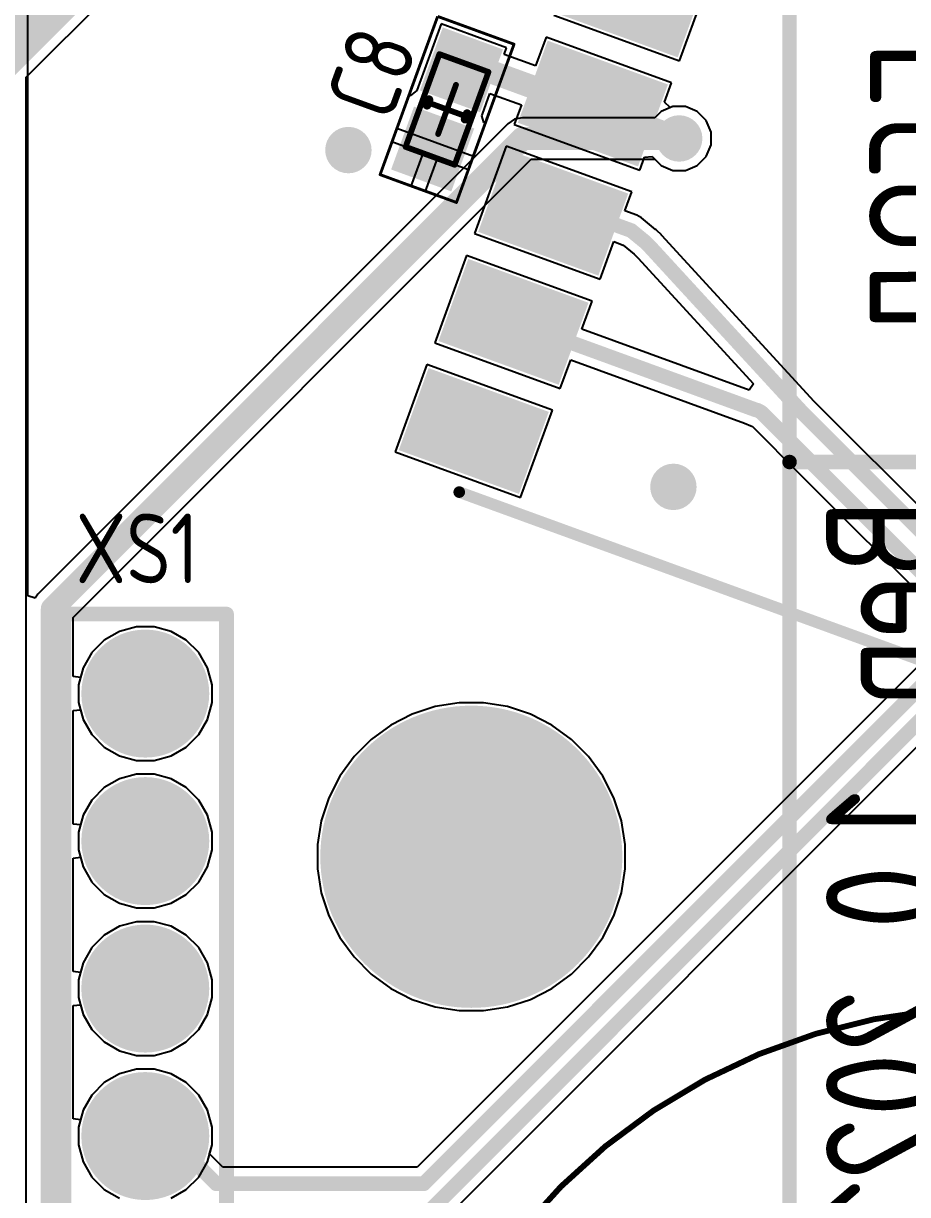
# Model space of a CAD drawing. Header units: millimetres. Extents: x 0 to 5337, y 0 to 5380.
# Drawn here: x 9.3 to 24.54, y 18.31 to 38.48 of the extents above; entities that cross this region are included whole.
import ezdxf

# ---------------------------------------------------------------- set-up
doc = ezdxf.new("R2010")
doc.units = ezdxf.units.MM
for name, color, linetype in [('BottomLayer', 5, 'Continuous'), ('BottomOverlay', 54, 'Continuous'), ('BottomSolder', 6, 'Continuous'), ('Mechanical13', 56, 'Continuous'), ('Mechanical15', 56, 'Continuous'), ('MultiLayer', 9, 'Continuous'), ('PadHoleLayer', 156, 'Continuous'), ('TopLayer', 1, 'Continuous'), ('TopOverlay', 2, 'Continuous'), ('TopPaste', 8, 'Continuous'), ('TopSolder', 216, 'Continuous'), ('ViaHoleLayer', 16, 'Continuous')]:
    doc.layers.add(name, color=color, linetype=linetype)
doc.styles.add('GOST 26.008—85', font='', dxfattribs={"height": 0.2})
doc.styles.add('GOST type A', font='', dxfattribs={"height": 0.2})
doc.styles.get('GOST 26.008—85').set_extended_font_data('GOST 26.008—85', bold=True)
doc.styles.get('GOST type A').set_extended_font_data('GOST type A')

msp = doc.modelspace()

# ---------------------------------------------------------------- hatches: boundary and pattern name
at = {"layer": 'BottomLayer'}
h = msp.add_hatch(color=5, dxfattribs=at)
edge = h.paths.add_edge_path()
edge.add_arc((20.6, 36.5), 0.4, 0, 360)
h = msp.add_hatch(color=5, dxfattribs=at)
edge = h.paths.add_edge_path()
edge.add_arc((14.9, 36.3), 0.4, 0, 360)
h = msp.add_hatch(color=5, dxfattribs=at)
edge = h.paths.add_edge_path()
edge.add_arc((20.5, 30.5), 0.4, 0, 360)
h = msp.add_hatch(color=5, dxfattribs=at)
edge = h.paths.add_edge_path()
edge.add_arc((11.4, 26.94), 1, 0, 360)
h = msp.add_hatch(color=5, dxfattribs=at)
edge = h.paths.add_edge_path()
edge.add_arc((17.018, 24.13), 2.5, 0, 360)
h = msp.add_hatch(color=5, dxfattribs=at)
edge = h.paths.add_edge_path()
edge.add_arc((11.4, 24.4), 1, 0, 360)
h = msp.add_hatch(color=5, dxfattribs=at)
edge = h.paths.add_edge_path()
edge.add_arc((11.4, 21.86), 1, 0, 360)
h = msp.add_hatch(color=5, dxfattribs=at)
edge = h.paths.add_edge_path()
edge.add_arc((11.4, 19.32), 1, 0, 360)
at = {"layer": 'BottomSolder'}
h = msp.add_hatch(color=6, dxfattribs=at)
edge = h.paths.add_edge_path()
edge.add_arc((11.4, 26.94), 1.102, 0, 360)
h = msp.add_hatch(color=6, dxfattribs=at)
edge = h.paths.add_edge_path()
edge.add_arc((17.018, 24.13), 2.602, 0, 360)
h = msp.add_hatch(color=6, dxfattribs=at)
edge = h.paths.add_edge_path()
edge.add_arc((11.4, 24.4), 1.102, 0, 360)
h = msp.add_hatch(color=6, dxfattribs=at)
edge = h.paths.add_edge_path()
edge.add_arc((11.4, 21.86), 1.102, 0, 360)
h = msp.add_hatch(color=6, dxfattribs=at)
edge = h.paths.add_edge_path()
edge.add_arc((11.4, 19.32), 1.102, 0, 360)
at = {"layer": 'MultiLayer'}
h = msp.add_hatch(color=9, dxfattribs=at)
edge = h.paths.add_edge_path()
edge.add_arc((11.4, 26.94), 1, 0, 360)
h = msp.add_hatch(color=9, dxfattribs=at)
edge = h.paths.add_edge_path()
edge.add_arc((17.018, 24.13), 2.5, 0, 360)
h = msp.add_hatch(color=9, dxfattribs=at)
edge = h.paths.add_edge_path()
edge.add_arc((11.4, 24.4), 1, 0, 360)
h = msp.add_hatch(color=9, dxfattribs=at)
edge = h.paths.add_edge_path()
edge.add_arc((11.4, 21.86), 1, 0, 360)
h = msp.add_hatch(color=9, dxfattribs=at)
edge = h.paths.add_edge_path()
edge.add_arc((11.4, 19.32), 1, 0, 360)
at = {"layer": 'PadHoleLayer'}
h = msp.add_hatch(color=156, dxfattribs=at)
edge = h.paths.add_edge_path()
edge.add_arc((11.4, 26.94), 0.5, 0, 360)
h = msp.add_hatch(color=156, dxfattribs=at)
edge = h.paths.add_edge_path()
edge.add_arc((17.018, 24.13), 1.6, 0, 360)
h = msp.add_hatch(color=156, dxfattribs=at)
edge = h.paths.add_edge_path()
edge.add_arc((11.4, 24.4), 0.5, 0, 360)
h = msp.add_hatch(color=156, dxfattribs=at)
edge = h.paths.add_edge_path()
edge.add_arc((11.4, 21.86), 0.5, 0, 360)
h = msp.add_hatch(color=156, dxfattribs=at)
edge = h.paths.add_edge_path()
edge.add_arc((11.4, 19.32), 0.5, 0, 360)
at = {"layer": 'TopLayer'}
for points in [[(20.959, 39.249), (20.514, 38.027), (18.635, 38.711), (19.079, 39.933)], [(17.108, 37.081), (16.263, 37.389), (16.588, 38.282), (17.433, 37.974)], [(20.275, 37.369), (19.83, 36.148), (17.951, 36.832), (18.395, 38.053)], [(16.612, 35.718), (15.767, 36.026), (16.092, 36.919), (16.937, 36.611)], [(19.59, 35.49), (19.146, 34.268), (17.266, 34.952), (17.711, 36.174)], [(18.906, 33.611), (18.462, 32.389), (16.582, 33.073), (17.027, 34.295)], [(18.222, 31.731), (17.778, 30.51), (15.898, 31.194), (16.343, 32.415)]]:
    msp.add_hatch(color=1, dxfattribs=at).paths.add_polyline_path(points)
h = msp.add_hatch(color=1, dxfattribs=at)
edge = h.paths.add_edge_path()
edge.add_arc((20.6, 36.5), 0.4, 0, 360)
h = msp.add_hatch(color=1, dxfattribs=at)
edge = h.paths.add_edge_path()
edge.add_arc((14.9, 36.3), 0.4, 0, 360)
h = msp.add_hatch(color=1, dxfattribs=at)
edge = h.paths.add_edge_path()
edge.add_arc((20.5, 30.5), 0.4, 0, 360)
h = msp.add_hatch(color=1, dxfattribs=at)
edge = h.paths.add_edge_path()
edge.add_arc((11.4, 26.94), 1, 0, 360)
h = msp.add_hatch(color=1, dxfattribs=at)
edge = h.paths.add_edge_path()
edge.add_arc((17.018, 24.13), 2.5, 0, 360)
h = msp.add_hatch(color=1, dxfattribs=at)
edge = h.paths.add_edge_path()
edge.add_arc((11.4, 24.4), 1, 0, 360)
h = msp.add_hatch(color=1, dxfattribs=at)
edge = h.paths.add_edge_path()
edge.add_arc((11.4, 21.86), 1, 0, 360)
h = msp.add_hatch(color=1, dxfattribs=at)
edge = h.paths.add_edge_path()
edge.add_arc((11.4, 19.32), 1, 0, 360)
at = {"layer": 'TopPaste'}
for points in [[(20.959, 39.249), (20.514, 38.027), (18.635, 38.711), (19.079, 39.933)], [(17.108, 37.081), (16.263, 37.389), (16.588, 38.282), (17.433, 37.974)], [(20.275, 37.369), (19.83, 36.148), (17.951, 36.832), (18.395, 38.053)], [(16.612, 35.718), (15.767, 36.026), (16.092, 36.919), (16.937, 36.611)], [(19.59, 35.49), (19.146, 34.268), (17.266, 34.952), (17.711, 36.174)], [(18.906, 33.611), (18.462, 32.389), (16.582, 33.073), (17.027, 34.295)], [(18.222, 31.731), (17.778, 30.51), (15.898, 31.194), (16.343, 32.415)]]:
    msp.add_hatch(color=8, dxfattribs=at).paths.add_polyline_path(points)
at = {"layer": 'TopSolder'}
for points in [[(21.089, 39.309), (20.575, 37.897), (18.504, 38.65), (19.018, 40.063)], [(17.169, 36.951), (16.132, 37.328), (16.527, 38.412), (17.564, 38.034)], [(20.405, 37.43), (19.891, 36.018), (17.82, 36.771), (18.334, 38.184)], [(16.673, 35.588), (15.636, 35.966), (16.031, 37.049), (17.068, 36.672)], [(19.721, 35.551), (19.207, 34.138), (17.136, 34.892), (17.65, 36.304)], [(19.037, 33.671), (18.523, 32.259), (16.452, 33.012), (16.966, 34.425)], [(18.353, 31.792), (17.839, 30.379), (15.768, 31.133), (16.282, 32.545)]]:
    msp.add_hatch(color=216, dxfattribs=at).paths.add_polyline_path(points)
h = msp.add_hatch(color=216, dxfattribs=at)
edge = h.paths.add_edge_path()
edge.add_arc((11.4, 26.94), 1.102, 0, 360)
h = msp.add_hatch(color=216, dxfattribs=at)
edge = h.paths.add_edge_path()
edge.add_arc((17.018, 24.13), 2.602, 0, 360)
h = msp.add_hatch(color=216, dxfattribs=at)
edge = h.paths.add_edge_path()
edge.add_arc((11.4, 24.4), 1.102, 0, 360)
h = msp.add_hatch(color=216, dxfattribs=at)
edge = h.paths.add_edge_path()
edge.add_arc((11.4, 21.86), 1.102, 0, 360)
h = msp.add_hatch(color=216, dxfattribs=at)
edge = h.paths.add_edge_path()
edge.add_arc((11.4, 19.32), 1.102, 0, 360)
at = {"layer": 'ViaHoleLayer'}
h = msp.add_hatch(color=16, dxfattribs=at)
edge = h.paths.add_edge_path()
edge.add_arc((20.6, 36.5), 0.2, 0, 360)
h = msp.add_hatch(color=16, dxfattribs=at)
edge = h.paths.add_edge_path()
edge.add_arc((14.9, 36.3), 0.2, 0, 360)
h = msp.add_hatch(color=16, dxfattribs=at)
edge = h.paths.add_edge_path()
edge.add_arc((20.5, 30.5), 0.2, 0, 360)

# ---------------------------------------------------------------- linework, layer by layer
at = {"layer": 'BottomLayer'}
for p, q in [((9.375, 28.623), (9.375, 46.405)), ((20.288, 36.966), (20.179, 36.857)), ((20.491, 37.05), (20.288, 36.966)), ((20.709, 37.05), (20.491, 37.05)), ((20.912, 36.966), (20.709, 37.05)), ((21.066, 36.812), (20.912, 36.966)), ((17.648, 36.752), (9.548, 28.652)), ((17.763, 36.83), (17.648, 36.752)), ((17.9, 36.857), (17.763, 36.83)), ((20.179, 36.857), (17.9, 36.857)), ((21.15, 36.609), (21.066, 36.812)), ((21.15, 36.391), (21.15, 36.609)), ((21.066, 36.188), (21.15, 36.391)), ((10.157, 28.252), (18.048, 36.143)), ((18.048, 36.143), (20.179, 36.143)), ((20.179, 36.143), (20.288, 36.034)), ((20.912, 36.034), (21.066, 36.188)), ((20.288, 36.034), (20.491, 35.95)), ((20.491, 35.95), (20.709, 35.95)), ((20.709, 35.95), (20.912, 36.034)), ((30.404, 33.104), (16.083, 18.782)), ((16.471, 17.8), (30.888, 32.218)), ((9.548, 28.652), (9.502, 28.584)), ((9.502, 28.584), (9.375, 28.623)), ((10.157, 27.234), (10.157, 28.252)), ((11.249, 28.09), (10.956, 28.012)), ((11.551, 28.09), (11.249, 28.09)), ((11.844, 28.012), (11.551, 28.09)), ((10.694, 27.86), (10.48, 27.646)), ((10.956, 28.012), (10.694, 27.86)), ((12.106, 27.86), (11.844, 28.012)), ((12.32, 27.646), (12.106, 27.86)), ((10.48, 27.646), (10.328, 27.384)), ((12.472, 27.384), (12.32, 27.646)), ((10.284, 27.218), (10.157, 27.234)), ((10.328, 27.384), (10.284, 27.218)), ((12.55, 27.091), (12.472, 27.384)), ((12.55, 26.789), (12.55, 27.091)), ((10.157, 26.646), (10.284, 26.662)), ((10.157, 24.694), (10.157, 26.646)), ((10.284, 26.662), (10.328, 26.496)), ((12.472, 26.496), (12.55, 26.789)), ((16.397, 26.715), (16.001, 26.586)), ((16.809, 26.78), (16.397, 26.715)), ((17.227, 26.78), (16.809, 26.78)), ((17.639, 26.715), (17.227, 26.78)), ((18.035, 26.586), (17.639, 26.715)), ((10.328, 26.496), (10.48, 26.234)), ((12.32, 26.234), (12.472, 26.496)), ((16.001, 26.586), (15.629, 26.396)), ((18.407, 26.396), (18.035, 26.586)), ((10.48, 26.234), (10.694, 26.02)), ((12.106, 26.02), (12.32, 26.234)), ((15.629, 26.396), (15.292, 26.151)), ((18.744, 26.151), (18.407, 26.396)), ((10.694, 26.02), (10.956, 25.868)), ((11.844, 25.868), (12.106, 26.02)), ((15.292, 26.151), (14.997, 25.856)), ((19.039, 25.856), (18.744, 26.151)), ((10.956, 25.868), (11.249, 25.79)), ((11.551, 25.79), (11.844, 25.868)), ((14.997, 25.856), (14.752, 25.519)), ((19.284, 25.519), (19.039, 25.856)), ((11.249, 25.79), (11.551, 25.79)), ((10.956, 25.472), (10.694, 25.32)), ((11.249, 25.55), (10.956, 25.472)), ((11.551, 25.55), (11.249, 25.55)), ((11.844, 25.472), (11.551, 25.55)), ((12.106, 25.32), (11.844, 25.472)), ((14.752, 25.519), (14.562, 25.147)), ((19.474, 25.147), (19.284, 25.519)), ((10.694, 25.32), (10.48, 25.106)), ((12.32, 25.106), (12.106, 25.32)), ((10.48, 25.106), (10.328, 24.844)), ((12.472, 24.844), (12.32, 25.106)), ((14.562, 25.147), (14.433, 24.751)), ((19.603, 24.751), (19.474, 25.147)), ((10.328, 24.844), (10.284, 24.678)), ((12.55, 24.551), (12.472, 24.844)), ((10.284, 24.678), (10.157, 24.694)), ((14.433, 24.751), (14.368, 24.339)), ((19.668, 24.339), (19.603, 24.751)), ((12.55, 24.249), (12.55, 24.551)), ((12.472, 23.956), (12.55, 24.249)), ((14.368, 24.339), (14.368, 23.921)), ((19.668, 23.921), (19.668, 24.339)), ((10.157, 24.106), (10.284, 24.122)), ((10.157, 22.154), (10.157, 24.106)), ((10.284, 24.122), (10.328, 23.956)), ((10.328, 23.956), (10.48, 23.694)), ((12.32, 23.694), (12.472, 23.956)), ((14.368, 23.921), (14.433, 23.509)), ((19.603, 23.509), (19.668, 23.921)), ((10.48, 23.694), (10.694, 23.48)), ((12.106, 23.48), (12.32, 23.694)), ((10.694, 23.48), (10.956, 23.328)), ((11.844, 23.328), (12.106, 23.48)), ((14.433, 23.509), (14.562, 23.113)), ((19.474, 23.113), (19.603, 23.509)), ((10.956, 23.328), (11.249, 23.25)), ((11.249, 23.25), (11.551, 23.25)), ((11.551, 23.25), (11.844, 23.328)), ((11.249, 23.01), (10.956, 22.932)), ((11.551, 23.01), (11.249, 23.01)), ((11.844, 22.932), (11.551, 23.01)), ((14.562, 23.113), (14.752, 22.741)), ((19.284, 22.741), (19.474, 23.113)), ((10.956, 22.932), (10.694, 22.78)), ((12.106, 22.78), (11.844, 22.932)), ((10.694, 22.78), (10.48, 22.566)), ((12.32, 22.566), (12.106, 22.78)), ((14.752, 22.741), (14.997, 22.404)), ((19.039, 22.404), (19.284, 22.741)), ((10.48, 22.566), (10.328, 22.304)), ((12.472, 22.304), (12.32, 22.566)), ((14.997, 22.404), (15.292, 22.109)), ((18.744, 22.109), (19.039, 22.404)), ((10.328, 22.304), (10.284, 22.138)), ((12.55, 22.011), (12.472, 22.304)), ((10.284, 22.138), (10.157, 22.154)), ((12.55, 21.709), (12.55, 22.011)), ((15.292, 22.109), (15.629, 21.864)), ((18.407, 21.864), (18.744, 22.109)), ((15.629, 21.864), (16.001, 21.674)), ((18.035, 21.674), (18.407, 21.864)), ((10.157, 21.566), (10.284, 21.582)), ((10.284, 21.582), (10.328, 21.416)), ((12.472, 21.416), (12.55, 21.709)), ((16.001, 21.674), (16.397, 21.545)), ((17.639, 21.545), (18.035, 21.674)), ((10.157, 19.614), (10.157, 21.566)), ((10.328, 21.416), (10.48, 21.154)), ((12.32, 21.154), (12.472, 21.416)), ((16.397, 21.545), (16.809, 21.48)), ((16.809, 21.48), (17.227, 21.48)), ((17.227, 21.48), (17.639, 21.545)), ((10.48, 21.154), (10.694, 20.94)), ((12.106, 20.94), (12.32, 21.154)), ((10.694, 20.94), (10.956, 20.788)), ((10.956, 20.788), (11.249, 20.71)), ((11.551, 20.71), (11.844, 20.788)), ((11.844, 20.788), (12.106, 20.94)), ((11.249, 20.71), (11.551, 20.71)), ((10.956, 20.392), (10.694, 20.24)), ((11.249, 20.47), (10.956, 20.392)), ((11.551, 20.47), (11.249, 20.47)), ((11.844, 20.392), (11.551, 20.47)), ((12.106, 20.24), (11.844, 20.392)), ((10.694, 20.24), (10.48, 20.026)), ((12.32, 20.026), (12.106, 20.24)), ((10.48, 20.026), (10.328, 19.764)), ((12.472, 19.764), (12.32, 20.026)), ((10.284, 19.598), (10.157, 19.614)), ((10.328, 19.764), (10.284, 19.598)), ((12.55, 19.471), (12.472, 19.764)), ((12.55, 19.169), (12.55, 19.471)), ((12.508, 19.013), (12.55, 19.169)), ((12.739, 18.782), (12.508, 19.013)), ((16.083, 18.782), (12.739, 18.782))]:
    msp.add_line(p, q, dxfattribs=at)
for points, const_width in [([(9.8, 28.4), (17.9, 36.5)], 0.4), ([(17.9, 36.5), (20.6, 36.5)], 0.4), ([(16.2, 18.5), (30.604, 32.904)], 0.254), ([(16.271, 18), (30.771, 32.5)], 0.254), ([(9.8, 13.3), (9.8, 28.4)], 0.4), ([(11.4, 19.32), (11.802, 19.32)], 0.254), ([(11.802, 19.32), (12.622, 18.5)], 0.254), ([(12.622, 18.5), (16.2, 18.5)], 0.254)]:
    msp.add_lwpolyline(points, dxfattribs=dict(at, const_width=const_width))
for points, const_width in [([(17.8, 36.5, 1), (18, 36.5, 1)], 0.2), ([(17.8, 36.5, 1), (18, 36.5, 1)], 0.2), ([(20.5, 36.5, 1), (20.7, 36.5, 1)], 0.2), ([(9.7, 28.4, 1), (9.9, 28.4, 1)], 0.2), ([(9.7, 28.4, 1), (9.9, 28.4, 1)], 0.2), ([(11.337, 19.32, 1), (11.464, 19.32, 1)], 0.127), ([(11.738, 19.32, 1), (11.865, 19.32, 1)], 0.127), ([(11.738, 19.32, 1), (11.865, 19.32, 1)], 0.127), ([(12.558, 18.5, 1), (12.685, 18.5, 1)], 0.127), ([(12.558, 18.5, 1), (12.685, 18.5, 1)], 0.127), ([(16.137, 18.5, 1), (16.264, 18.5, 1)], 0.127), ([(16.137, 18.5, 1), (16.264, 18.5, 1)], 0.127)]:
    msp.add_lwpolyline(points, format="xyb", close=True, dxfattribs=dict(at, const_width=const_width))
at = {"layer": 'BottomOverlay', "const_width": 0.25}
for points in [[(22.501, 30.928), (22.501, 40.3)], [(22.501, 40.3), (22.501, 16.831)], [(22.501, 30.928), (28.022, 30.928)]]:
    msp.add_lwpolyline(points, dxfattribs=at)
at = {"layer": 'BottomOverlay', "const_width": 0.125}
msp.add_lwpolyline([(22.439, 30.928, 1), (22.564, 30.928, 1)], format="xyb", close=True, dxfattribs=at)
msp.add_lwpolyline([(22.439, 30.928, 1), (22.564, 30.928, 1)], format="xyb", close=True, dxfattribs=at)
at = {"layer": 'Mechanical13', "const_width": 0.1}
for points in [[(15.886, 36.355), (16.468, 37.953)], [(16.468, 37.953), (17.314, 37.645)], [(16.732, 36.047), (17.314, 37.645)], [(15.886, 36.355), (16.732, 36.047)]]:
    msp.add_lwpolyline(points, dxfattribs=at)
at = {"layer": 'Mechanical13', "const_width": 0.05}
for points in [[(16.443, 37.953, 1), (16.493, 37.953, 1)], [(16.443, 37.953, 1), (16.493, 37.953, 1)], [(17.289, 37.645, 1), (17.339, 37.645, 1)], [(17.289, 37.645, 1), (17.339, 37.645, 1)], [(15.861, 36.355, 1), (15.911, 36.355, 1)], [(15.861, 36.355, 1), (15.911, 36.355, 1)], [(16.707, 36.047, 1), (16.757, 36.047, 1)], [(16.707, 36.047, 1), (16.757, 36.047, 1)]]:
    msp.add_lwpolyline(points, format="xyb", close=True, dxfattribs=at)
at = {"layer": 'Mechanical15'}
for points, const_width in [([(15.446, 35.877), (16.438, 38.602)], 0.05), ([(16.438, 38.602), (17.754, 38.123)], 0.05), ([(16.762, 35.398), (17.754, 38.123)], 0.05), ([(16.446, 36.577), (16.754, 37.423)], 0.1), ([(16.177, 37.154), (17.023, 36.846)], 0.1), ([(15.446, 35.877), (16.762, 35.398)], 0.05)]:
    msp.add_lwpolyline(points, dxfattribs=dict(at, const_width=const_width))
for points, const_width in [([(17.741, 38.123, 1), (17.766, 38.123, 1)], 0.025), ([(17.741, 38.123, 1), (17.766, 38.123, 1)], 0.025), ([(16.729, 37.423, 1), (16.779, 37.423, 1)], 0.05), ([(16.152, 37.154, 1), (16.202, 37.154, 1)], 0.05), ([(16.998, 36.846, 1), (17.048, 36.846, 1)], 0.05), ([(16.421, 36.577, 1), (16.471, 36.577, 1)], 0.05), ([(15.434, 35.877, 1), (15.459, 35.877, 1)], 0.025), ([(15.434, 35.877, 1), (15.459, 35.877, 1)], 0.025), ([(16.749, 35.398, 1), (16.774, 35.398, 1)], 0.025), ([(16.749, 35.398, 1), (16.774, 35.398, 1)], 0.025)]:
    msp.add_lwpolyline(points, format="xyb", close=True, dxfattribs=dict(at, const_width=const_width))
at = {"layer": 'TopLayer'}
for p, q in [((9.35, 37.557), (12.397, 40.603)), ((20.604, 37.835), (21.151, 39.338)), ((18.442, 38.622), (20.604, 37.835)), ((16.498, 38.474), (16.081, 37.328)), ((17.626, 38.063), (16.498, 38.474)), ((18.305, 38.246), (18.125, 37.749)), ((20.467, 37.459), (18.305, 38.246)), ((17.583, 37.946), (17.626, 38.063)), ((18.125, 37.749), (17.583, 37.946)), ((9.35, 9.147), (9.35, 37.557)), ((16.081, 37.328), (15.967, 37.235)), ((20.346, 37.128), (20.467, 37.459)), ((15.94, 37.245), (15.734, 36.679)), ((15.967, 37.235), (15.94, 37.245)), ((17.209, 36.918), (17.339, 37.275)), ((17.339, 37.275), (17.88, 37.078)), ((20.446, 37.032), (20.346, 37.128)), ((17.198, 36.889), (17.209, 36.918)), ((17.88, 37.078), (17.758, 36.742)), ((20.491, 37.05), (20.446, 37.032)), ((20.709, 37.05), (20.491, 37.05)), ((20.912, 36.966), (20.709, 37.05)), ((21.066, 36.812), (20.912, 36.966)), ((17.057, 36.197), (17.263, 36.763)), ((17.236, 36.773), (17.198, 36.889)), ((17.263, 36.763), (17.236, 36.773)), ((17.758, 36.742), (19.92, 35.956)), ((21.15, 36.609), (21.066, 36.812)), ((15.734, 36.679), (16.395, 36.438)), ((21.15, 36.391), (21.15, 36.609)), ((15.647, 36.44), (15.441, 35.874)), ((16.189, 36.243), (15.647, 36.44)), ((16.395, 36.438), (17.057, 36.197)), ((17.621, 36.366), (17.074, 34.863)), ((19.783, 35.58), (17.621, 36.366)), ((21.066, 36.188), (21.15, 36.391)), ((15.983, 35.677), (16.189, 36.243)), ((16.428, 36.156), (16.222, 35.59)), ((16.97, 35.959), (16.428, 36.156)), ((19.92, 35.956), (20.001, 36.178)), ((20.001, 36.178), (20.134, 36.188)), ((20.134, 36.188), (20.288, 36.034)), ((20.912, 36.034), (21.066, 36.188)), ((16.764, 35.393), (16.97, 35.959)), ((20.288, 36.034), (20.491, 35.95)), ((20.491, 35.95), (20.709, 35.95)), ((20.709, 35.95), (20.912, 36.034)), ((15.441, 35.874), (15.983, 35.677)), ((16.222, 35.59), (16.764, 35.393)), ((19.664, 35.254), (19.783, 35.58)), ((19.87, 35.18), (19.664, 35.254)), ((19.91, 35.155), (19.87, 35.18)), ((19.952, 35.133), (19.91, 35.155)), ((20.194, 34.935), (19.952, 35.133)), ((20.203, 34.924), (20.194, 34.935)), ((20.214, 34.916), (20.203, 34.924)), ((20.293, 34.838), (20.214, 34.916)), ((17.074, 34.863), (19.236, 34.076)), ((19.236, 34.076), (19.471, 34.724)), ((19.471, 34.724), (19.632, 34.665)), ((20.296, 34.833), (20.293, 34.838)), ((20.301, 34.829), (20.296, 34.833)), ((22.928, 31.972), (20.301, 34.829)), ((19.632, 34.665), (19.825, 34.507)), ((19.825, 34.507), (19.889, 34.443)), ((16.937, 34.487), (16.39, 32.983)), ((19.099, 33.7), (16.937, 34.487)), ((19.889, 34.443), (21.881, 32.276)), ((18.923, 33.217), (19.099, 33.7)), ((21.808, 32.167), (18.923, 33.217)), ((16.39, 32.983), (18.551, 32.197)), ((18.551, 32.197), (18.73, 32.687)), ((18.73, 32.687), (21.724, 31.597)), ((16.253, 32.608), (15.706, 31.104)), ((18.415, 31.821), (16.253, 32.608)), ((21.881, 32.276), (21.808, 32.167)), ((33.717, 21.182), (22.928, 31.972)), ((17.867, 30.317), (18.415, 31.821)), ((21.724, 31.597), (21.833, 31.553)), ((21.833, 31.553), (21.853, 31.545)), ((21.853, 31.545), (21.855, 31.545)), ((21.855, 31.545), (22.69, 30.71)), ((15.706, 31.104), (17.867, 30.317)), ((22.69, 30.71), (33.104, 20.296)), ((11.249, 28.09), (10.956, 28.012)), ((11.551, 28.09), (11.249, 28.09)), ((11.844, 28.012), (11.551, 28.09)), ((10.694, 27.86), (10.48, 27.646)), ((10.956, 28.012), (10.694, 27.86)), ((12.106, 27.86), (11.844, 28.012)), ((12.32, 27.646), (12.106, 27.86)), ((10.48, 27.646), (10.328, 27.384)), ((12.472, 27.384), (12.32, 27.646)), ((10.328, 27.384), (10.25, 27.091)), ((12.55, 27.091), (12.472, 27.384)), ((10.25, 27.091), (10.25, 26.789)), ((12.55, 26.789), (12.55, 27.091)), ((10.25, 26.789), (10.328, 26.496)), ((12.472, 26.496), (12.55, 26.789)), ((16.397, 26.715), (16.001, 26.586)), ((16.809, 26.78), (16.397, 26.715)), ((17.227, 26.78), (16.809, 26.78)), ((17.639, 26.715), (17.227, 26.78)), ((18.035, 26.586), (17.639, 26.715)), ((10.328, 26.496), (10.48, 26.234)), ((12.32, 26.234), (12.472, 26.496)), ((16.001, 26.586), (15.629, 26.396)), ((18.407, 26.396), (18.035, 26.586)), ((10.48, 26.234), (10.694, 26.02)), ((12.106, 26.02), (12.32, 26.234)), ((15.629, 26.396), (15.292, 26.151)), ((18.744, 26.151), (18.407, 26.396)), ((10.694, 26.02), (10.956, 25.868)), ((11.844, 25.868), (12.106, 26.02)), ((15.292, 26.151), (14.997, 25.856)), ((19.039, 25.856), (18.744, 26.151)), ((10.956, 25.868), (11.249, 25.79)), ((11.551, 25.79), (11.844, 25.868)), ((14.997, 25.856), (14.752, 25.519)), ((19.284, 25.519), (19.039, 25.856)), ((11.249, 25.79), (11.551, 25.79)), ((10.956, 25.472), (10.694, 25.32)), ((11.249, 25.55), (10.956, 25.472)), ((11.551, 25.55), (11.249, 25.55)), ((11.844, 25.472), (11.551, 25.55)), ((12.106, 25.32), (11.844, 25.472)), ((14.752, 25.519), (14.562, 25.147)), ((19.474, 25.147), (19.284, 25.519)), ((10.694, 25.32), (10.48, 25.106)), ((12.32, 25.106), (12.106, 25.32)), ((10.48, 25.106), (10.328, 24.844)), ((12.472, 24.844), (12.32, 25.106)), ((14.562, 25.147), (14.433, 24.751)), ((19.603, 24.751), (19.474, 25.147)), ((10.328, 24.844), (10.25, 24.551)), ((12.55, 24.551), (12.472, 24.844)), ((14.433, 24.751), (14.368, 24.339)), ((19.668, 24.339), (19.603, 24.751)), ((10.25, 24.551), (10.25, 24.249)), ((12.55, 24.249), (12.55, 24.551)), ((10.25, 24.249), (10.328, 23.956)), ((12.472, 23.956), (12.55, 24.249)), ((14.368, 24.339), (14.368, 23.921)), ((19.668, 23.921), (19.668, 24.339)), ((10.328, 23.956), (10.48, 23.694)), ((12.32, 23.694), (12.472, 23.956)), ((14.368, 23.921), (14.433, 23.509)), ((19.603, 23.509), (19.668, 23.921)), ((10.48, 23.694), (10.694, 23.48)), ((12.106, 23.48), (12.32, 23.694)), ((10.694, 23.48), (10.956, 23.328)), ((11.844, 23.328), (12.106, 23.48)), ((14.433, 23.509), (14.562, 23.113)), ((19.474, 23.113), (19.603, 23.509)), ((10.956, 23.328), (11.249, 23.25)), ((11.249, 23.25), (11.551, 23.25)), ((11.551, 23.25), (11.844, 23.328)), ((11.249, 23.01), (10.956, 22.932)), ((11.551, 23.01), (11.249, 23.01)), ((11.844, 22.932), (11.551, 23.01)), ((14.562, 23.113), (14.752, 22.741)), ((19.284, 22.741), (19.474, 23.113)), ((10.956, 22.932), (10.694, 22.78)), ((12.106, 22.78), (11.844, 22.932)), ((10.694, 22.78), (10.48, 22.566)), ((12.32, 22.566), (12.106, 22.78)), ((14.752, 22.741), (14.997, 22.404)), ((19.039, 22.404), (19.284, 22.741)), ((10.48, 22.566), (10.328, 22.304)), ((12.472, 22.304), (12.32, 22.566)), ((14.997, 22.404), (15.292, 22.109)), ((18.744, 22.109), (19.039, 22.404)), ((10.328, 22.304), (10.25, 22.011)), ((12.55, 22.011), (12.472, 22.304)), ((10.25, 22.011), (10.25, 21.709)), ((12.55, 21.709), (12.55, 22.011)), ((15.292, 22.109), (15.629, 21.864)), ((18.407, 21.864), (18.744, 22.109)), ((15.629, 21.864), (16.001, 21.674)), ((18.035, 21.674), (18.407, 21.864)), ((10.25, 21.709), (10.328, 21.416)), ((12.472, 21.416), (12.55, 21.709)), ((16.001, 21.674), (16.397, 21.545)), ((17.639, 21.545), (18.035, 21.674)), ((10.328, 21.416), (10.48, 21.154)), ((12.32, 21.154), (12.472, 21.416)), ((16.397, 21.545), (16.809, 21.48)), ((16.809, 21.48), (17.227, 21.48)), ((17.227, 21.48), (17.639, 21.545)), ((10.48, 21.154), (10.694, 20.94)), ((12.106, 20.94), (12.32, 21.154)), ((10.694, 20.94), (10.956, 20.788)), ((10.956, 20.788), (11.249, 20.71)), ((11.551, 20.71), (11.844, 20.788)), ((11.844, 20.788), (12.106, 20.94)), ((11.249, 20.71), (11.551, 20.71)), ((10.956, 20.392), (10.694, 20.24)), ((11.249, 20.47), (10.956, 20.392)), ((11.551, 20.47), (11.249, 20.47)), ((11.844, 20.392), (11.551, 20.47)), ((12.106, 20.24), (11.844, 20.392)), ((10.694, 20.24), (10.48, 20.026)), ((12.32, 20.026), (12.106, 20.24)), ((10.48, 20.026), (10.328, 19.764)), ((12.472, 19.764), (12.32, 20.026)), ((10.328, 19.764), (10.25, 19.471)), ((12.55, 19.471), (12.472, 19.764)), ((10.25, 19.471), (10.25, 19.169)), ((12.55, 19.169), (12.55, 19.471)), ((10.25, 19.169), (10.328, 18.876)), ((12.472, 18.876), (12.55, 19.169)), ((10.328, 18.876), (10.48, 18.614)), ((12.32, 18.614), (12.472, 18.876)), ((10.48, 18.614), (10.694, 18.4)), ((12.106, 18.4), (12.32, 18.614)), ((10.694, 18.4), (10.956, 18.248)), ((11.844, 18.248), (12.106, 18.4))]:
    msp.add_line(p, q, dxfattribs=at)
for points, const_width in [([(8.75, 37.75), (12, 41)], 0.8), ([(16.848, 37.681), (17.2, 37.705)], 0.4), ([(17.2, 37.705), (18.263, 37.318)], 0.4), ([(18.263, 37.318), (19.113, 37.101)], 0.4), ([(19.113, 37.101), (19.914, 36.75)], 0.4), ([(19.914, 36.75), (20.6, 36.5)], 0.4), ([(16.129, 36.541), (16.352, 36.319)], 0.254), ([(18.428, 35.221), (19.256, 35.102)], 0.254), ([(19.256, 35.102), (19.773, 34.914)], 0.254), ([(19.773, 34.914), (20.015, 34.716)], 0.254), ([(20.015, 34.716), (20.093, 34.638)], 0.254), ([(20.093, 34.638), (20.093, 34.638)], 0.254), ([(20.093, 34.638), (22.724, 31.776)], 0.254), ([(17.744, 33.342), (18.566, 33.047)], 0.254), ([(18.566, 33.047), (21.911, 31.829)], 0.254), ([(22.039, 31.761), (22.04, 31.76)], 0.254), ([(22.04, 31.76), (22.89, 30.91)], 0.254), ([(22.724, 31.776), (33.6, 20.9)], 0.254), ([(22.89, 30.91), (33.304, 20.496)], 0.254)]:
    msp.add_lwpolyline(points, dxfattribs=dict(at, const_width=const_width))
for points, const_width in [([(16.748, 37.681, 1), (16.948, 37.681, 1)], 0.2), ([(17.1, 37.705, 1), (17.3, 37.705, 1)], 0.2), ([(17.1, 37.705, 1), (17.3, 37.705, 1)], 0.2), ([(18.163, 37.318, 1), (18.363, 37.318, 1)], 0.2), ([(18.163, 37.318, 1), (18.363, 37.318, 1)], 0.2), ([(19.013, 37.101, 1), (19.213, 37.101, 1)], 0.2), ([(19.013, 37.101, 1), (19.213, 37.101, 1)], 0.2), ([(19.814, 36.75, 1), (20.014, 36.75, 1)], 0.2), ([(19.814, 36.75, 1), (20.014, 36.75, 1)], 0.2), ([(16.066, 36.541, 1), (16.193, 36.541, 1)], 0.127), ([(20.5, 36.5, 1), (20.7, 36.5, 1)], 0.2), ([(16.289, 36.319, 1), (16.416, 36.319, 1)], 0.127), ([(18.365, 35.221, 1), (18.492, 35.221, 1)], 0.127), ([(19.193, 35.102, 1), (19.32, 35.102, 1)], 0.127), ([(19.193, 35.102, 1), (19.32, 35.102, 1)], 0.127), ([(19.71, 34.914, 1), (19.837, 34.914, 1)], 0.127), ([(19.71, 34.914, 1), (19.837, 34.914, 1)], 0.127), ([(19.951, 34.716, 1), (20.078, 34.716, 1)], 0.127), ([(19.951, 34.716, 1), (20.078, 34.716, 1)], 0.127), ([(20.029, 34.638, 1), (20.156, 34.638, 1)], 0.127), ([(20.029, 34.638, 1), (20.156, 34.638, 1)], 0.127), ([(20.029, 34.638, 1), (20.156, 34.638, 1)], 0.127), ([(20.029, 34.638, 1), (20.156, 34.638, 1)], 0.127), ([(17.681, 33.342, 1), (17.808, 33.342, 1)], 0.127), ([(18.503, 33.047, 1), (18.63, 33.047, 1)], 0.127), ([(18.503, 33.047, 1), (18.63, 33.047, 1)], 0.127), ([(21.848, 31.829, 1), (21.975, 31.829, 1)], 0.127), ([(21.848, 31.829, 1), (21.975, 31.829, 1)], 0.127), ([(21.976, 31.761, 1), (22.103, 31.761, 1)], 0.127), ([(21.976, 31.761, 1), (22.103, 31.761, 1)], 0.127), ([(21.976, 31.76, 1), (22.103, 31.76, 1)], 0.127), ([(21.976, 31.76, 1), (22.103, 31.76, 1)], 0.127), ([(22.66, 31.776, 1), (22.787, 31.776, 1)], 0.127), ([(22.66, 31.776, 1), (22.787, 31.776, 1)], 0.127), ([(22.826, 30.91, 1), (22.953, 30.91, 1)], 0.127), ([(22.826, 30.91, 1), (22.953, 30.91, 1)], 0.127)]:
    msp.add_lwpolyline(points, format="xyb", close=True, dxfattribs=dict(at, const_width=const_width))
at = {"layer": 'TopLayer', "const_width": 0.254}
msp.add_lwpolyline([(21.911, 31.829, -0.145718), (22.039, 31.761)], format="xyb", dxfattribs=at)
at = {"layer": 'TopOverlay'}
for points, const_width in [([(16.254, 37.073), (16.288, 37.167)], 0.15), ([(16.912, 36.833), (16.946, 36.927)], 0.15), ([(16.81, 30.41), (31.845, 24.937)], 0.2), ([(10, 10.3), (10, 28.309)], 0.254), ([(10, 28.309), (12.8, 28.309)], 0.254), ([(12.8, 10.3), (12.8, 28.309)], 0.254)]:
    msp.add_lwpolyline(points, dxfattribs=dict(at, const_width=const_width))
for points, const_width in [([(16.217, 37.073, 1), (16.292, 37.073, 1)], 0.075), ([(16.251, 37.167, 1), (16.326, 37.167, 1)], 0.075), ([(16.908, 36.927, 1), (16.983, 36.927, 1)], 0.075), ([(16.874, 36.833, 1), (16.949, 36.833, 1)], 0.075), ([(16.76, 30.41, 1), (16.86, 30.41, 1)], 0.1), ([(9.937, 28.309, 1), (10.064, 28.309, 1)], 0.127), ([(9.937, 28.309, 1), (10.064, 28.309, 1)], 0.127), ([(12.736, 28.309, 1), (12.863, 28.309, 1)], 0.127), ([(12.736, 28.309, 1), (12.863, 28.309, 1)], 0.127), ([(36.53, 11.008, 1), (15.48, 11.008, 1)], 0.1)]:
    msp.add_lwpolyline(points, format="xyb", close=True, dxfattribs=dict(at, const_width=const_width))

# ---------------------------------------------------------------- texts
at = {"layer": 'BottomOverlay', "style": 'GOST 26.008—85', "text_generation_flag": 2}
for s, p in [('БСОД', (25.88, 38.2)), ('Вер. 1.0 2021', (25.131, 30.293))]:
    msp.add_text(s, height=2, rotation=90, dxfattribs=at).set_placement(p)
at = {"layer": 'TopOverlay', "style": 'GOST type A'}
msp.add_text('C8', height=1.2, rotation=70, dxfattribs=at).set_placement((15.623, 36.758))
msp.add_text('XS1', height=1.2, dxfattribs=at).set_placement((10.2, 28.841))

doc.saveas('drawing.dxf')
